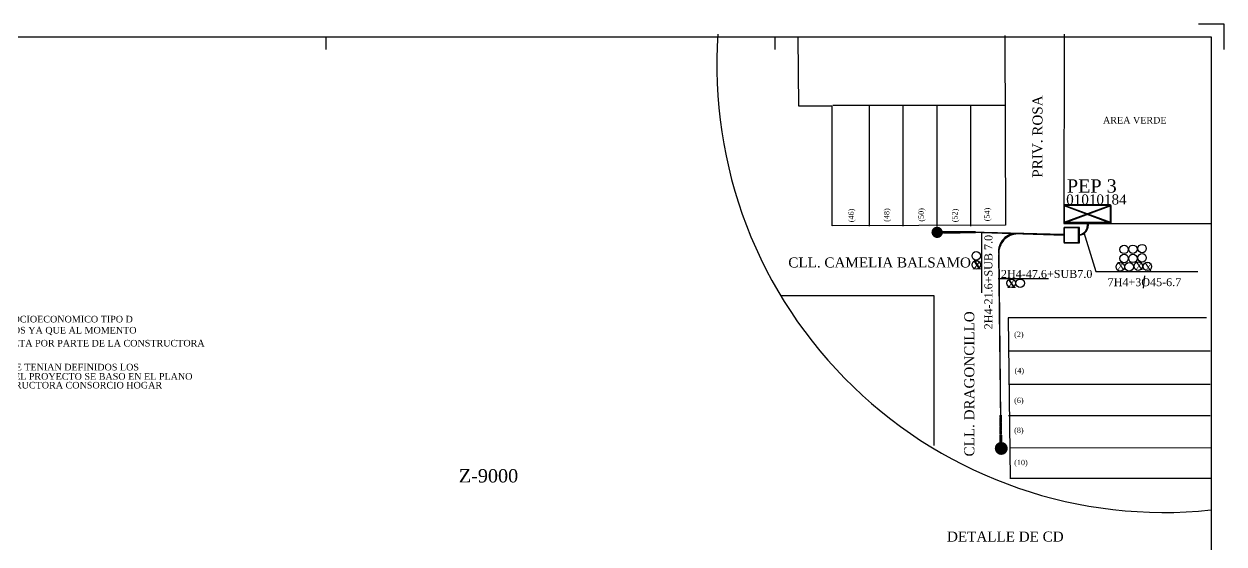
# Model space of a CAD drawing. Header units: millimetres. Extents: x 43 to 6542, y -5230 to -129.
# Drawn here: x 2391 to 6427, y -1879 to -129 of the extents above; entities that cross this region are included whole.
import ezdxf

# ---------------------------------------------------------------- set-up
doc = ezdxf.new("R2010")
doc.units = ezdxf.units.MM
for name, pattern in [('TLSIGC_002', [0.8, 0.5, -0.3]), ('TLSIGC_004', [7, 4, -1, 1, -1]), ('TLSIGC_007', [28, 10, -1, 10, -1, 2, -1, 2, -1])]:
    doc.linetypes.add(name, pattern=pattern)
for name, color, linetype, lineweight in [('CABLE PROYECTADO AEREO SECUNDARIO', 1, 'TLSIGC_002', 80), ('CABLE PROYECTADO MURAL SECUNDARIO', 1, 'TLSIGC_004', 80), ('CAJA DE DISTRIBUCION EXISTENTE', 92, 'Continuous', 30), ('CANALIZACION P.V.C ENCOFRADA EXISTENTE', 132, 'Continuous', 30), ('DATOS DE CARATULA', 160, 'Continuous', 5), ('DISTRITO', 42, 'TLSIGC_007', 60), ('MARCOS CONSTRUCCION', 250, 'Continuous', 30), ('NUMEROS OFICIALES', 92, 'Continuous', 5), ('PLANO DE DETALLES', 253, 'Continuous', 30), ('POSTES PROYECTADOS  SECUNDARIO', 1, 'Continuous', 60), ('POZOS TRADICIONALES EXISTENTES', 132, 'Continuous', 30)]:
    doc.layers.add(name, color=color, linetype=linetype, lineweight=lineweight)
doc.styles.get("Standard").update_dxf_attribs({"font": 'times.ttf'})

msp = doc.modelspace()

# ---------------------------------------------------------------- hatches: boundary and pattern name
at = {"layer": 'POSTES PROYECTADOS  SECUNDARIO'}
h = msp.add_hatch(color=256, dxfattribs=at)
edge = h.paths.add_edge_path()
edge.add_arc((5462, -830.1), 18.8, 0, 360)
h = msp.add_hatch(color=256, dxfattribs=at)
edge = h.paths.add_edge_path()
edge.add_arc((5462.6, -830.7), 19, 0, 360)
h = msp.add_hatch(color=256, dxfattribs=at)
edge = h.paths.add_edge_path()
edge.add_arc((5678.1, -1557.6), 21.9, 0, 360)
h = msp.add_hatch(color=256, dxfattribs=at)
edge = h.paths.add_edge_path()
edge.add_arc((5677.2, -1556.7), 20.9, 0, 360)

# ---------------------------------------------------------------- linework, layer by layer
at = {"layer": 'CABLE PROYECTADO MURAL SECUNDARIO'}
for p, q in [((5478.1, -829.9), (5576.4, -829.9)), ((5478.2, -831.4), (5591.6, -829.7)), ((5675.8, -1544.2), (5675.8, -1445.4)), ((5677.5, -1537.7), (5676.3, -1445.6))]:
    msp.add_line(p, q, dxfattribs=at)
at = {"layer": 'CAJA DE DISTRIBUCION EXISTENTE'}
for p, q in [((5888.9, -799.8), (6047.3, -740.5)), ((5888.9, -740.5), (6047, -799.8)), ((5890.1, -796.7), (6045.2, -738.6)), ((5890.1, -738.6), (6045, -796.7))]:
    msp.add_line(p, q, dxfattribs=at)
for points in [[(5888.7, -799.8), (6047.3, -799.8), (6047.3, -740.2), (5888.4, -740.2), (5888.7, -799.8)], [(5889.8, -796.7), (6045.2, -796.7), (6045.2, -738.4), (5889.6, -738.4), (5889.8, -796.7)]]:
    msp.add_lwpolyline(points, dxfattribs=at)
at = {"layer": 'CANALIZACION P.V.C ENCOFRADA EXISTENTE'}
for p, q in [((5576.4, -829.9), (5889.8, -839.9)), ((5886.7, -838.1), (5577.1, -829.6)), ((5676.3, -1467.9), (5670.2, -905.5)), ((5677.1, -1456), (5670.8, -899.1))]:
    msp.add_line(p, q, dxfattribs=at)
for centre, radius, start, end in [((5937.2, -806.4), 33.8, 273, 14), ((5936.3, -806.8), 31.7, 279, 11), ((5729.8, -895.2), 61.4, 87, 186), ((5734.8, -900.9), 65.3, 97, 188)]:
    msp.add_arc(centre, radius, start, end, dxfattribs=at)
at = {"layer": 'MARCOS CONSTRUCCION'}
for p, q in [((3407.7, -215.7), (3407.7, -172.5)), ((4917.5, -215.7), (4917.5, -172.5))]:
    msp.add_line(p, q, dxfattribs=at)
for points in [[(6340.9, -129.4), (6427.2, -129.4), (6427.2, -215.7)], [(172.5, -2545), (172.5, -172.5), (6384.1, -172.5), (6384.1, -4917.5), (86.3, -4917.5), (86.3, -2545), (258.8, -2545), (258.8, -4917.5), (258.8, -4788.1), (1898, -4788.1), (1898, -4917.5)]]:
    msp.add_lwpolyline(points, dxfattribs=at)
at = {"layer": 'PLANO DE DETALLES'}
for p, q in [((5111.3, -402.2), (5691.3, -402.2)), ((5233.7, -402), (5233.7, -809.2)), ((5347.2, -402.1), (5347.2, -809.3)), ((5461, -402), (5461, -809.2)), ((5574.8, -402), (5574.8, -809.2)), ((5611.2, -830.9), (5611.2, -1033.7)), ((5955.6, -830.6), (5996.1, -961.9)), ((5996, -962), (6338.8, -962)), ((5668.1, -985.7), (5837.2, -985.7)), ((6159.8, -977.3), (6154.8, -1018.2)), ((5702.8, -1229.3), (6380.4, -1229.3)), ((5702.8, -1341.4), (6380.4, -1341.4)), ((5702.7, -1446.3), (6380.2, -1446.3)), ((5708.5, -1555.9), (6384.6, -1554.6)), ((5707, -1658.2), (6384.6, -1658.2))]:
    msp.add_line(p, q, dxfattribs=at)
for points in [[(5689.9, -168.4), (5692.3, -806), (5108.9, -809), (5109.5, -405.7), (4997.4, -405.7), (4995, -173.8)], [(5889.1, -163.1), (5889, -801.1), (6384.4, -801.1)], [(4935.2, -1042.5), (5450.9, -1042.6), (5451, -1547.4)], [(6368.5, -1118.6), (5700.7, -1118.6), (5707.6, -1658.8)]]:
    msp.add_lwpolyline(points, dxfattribs=at)
for centre in [(6091, -887.9), (6120.9, -887.4), (6151.5, -885.3), (5594.1, -909.3), (5594.1, -939.6), (6091, -918.6), (6120.9, -918.1), (6151.5, -916), (6078.3, -946.7), (6108.1, -946.3), (6138.8, -944.1), (6169.4, -945.1), (5711.5, -1001.8), (5741.8, -1001.8)]:
    msp.add_circle(centre, 14.3, dxfattribs=at)
msp.add_arc((6226, -268.2), 1504.8, 176, 276, dxfattribs=at)
at = {"layer": 'POZOS TRADICIONALES EXISTENTES'}
for points in [[(5888.4, -864.7), (5937.4, -864.7), (5937.4, -815.6), (5888.4, -815.6), (5888.4, -864.7)], [(5889.4, -865.4), (5941, -865.4), (5941, -813.8), (5889.4, -813.8), (5889.4, -865.4)]]:
    msp.add_lwpolyline(points, dxfattribs=at)

# ---------------------------------------------------------------- texts
at = {"layer": 'CABLE PROYECTADO AEREO SECUNDARIO'}
for p in [(5580.5, -955.1), (6065.6, -957.5), (6127.1, -957.5), (6157.8, -962.7), (5698.6, -1016.3)]:
    msp.add_text('X', height=26.9, dxfattribs=at).set_placement(p)
at = {"layer": 'CABLE PROYECTADO MURAL SECUNDARIO'}
for p in [(5583.6, -954.5), (5696.9, -1017.6)]:
    msp.add_text('X', height=26.9, dxfattribs=at).set_placement(p)
at = {"layer": 'DATOS DE CARATULA'}
for s, height, p in [('PRIV. ROSA', 33.65, (5816.7, -646.4)), ('CLL. DRAGONCILLO', 33.646, (5587.4, -1584.6))]:
    msp.add_text(s, height=height, rotation=90, dxfattribs=at).set_placement(p)
for s, height, p in [('AREA VERDE', 22.43, (6020.3, -464.4)), ('PEP 3', 44.86, (5898.8, -696.8)), ('01010184', 33.65, (5896.5, -736.7)), ('CLL. CAMELIA BALSAMO', 33.646, (4961.8, -948.7)), ('NOTAS:  TODAS LAS VIVIENDAS SON DE NIVEL  SOCIOECONOMICO TIPO D', 22.431, (1559.1, -1133.7)), ('.- TODOS LOS NUMEROS DE LOTE SON INVENTADOS YA QUE AL MOMENTO', 22.431, (1557.5, -1171)), ('NO SE CONTABA CON LA INFORMACION COMPLETA POR PARTE DE LA CONSTRUCTORA', 22.431, (1578.4, -1214.7)), ('.- AL MOMENTO DE REALIZAR EL PROYECTO NO SE TENIAN DEFINIDOS LOS', 22.431, (1554.4, -1295.1)), ('NUMEROS OFICIALES NI LAS CORRIDAS DE CFE EL PROYECTO SE BASO EN EL PLANO ', 22.431, (1580.7, -1326.4)), ('PROPORCIONADO POR LA INMOBILIARIA CONSTRUCTORA CONSORCIO HOGAR', 22.431, (1577.4, -1356)), ('DETALLE DE CD', 33.646, (5495.5, -1871))]:
    msp.add_text(s, height=height, dxfattribs=at).set_placement(p)
at = {"layer": 'DISTRITO'}
msp.add_text('Z-9000', height=44.86, dxfattribs=at).set_placement((3853.7, -1672.1))
at = {"layer": 'NUMEROS OFICIALES'}
for s, p in [('(46)', (5182, -796.5)), ('(48)', (5301.4, -795.2)), ('(50)', (5417.6, -794.5)), ('(52)', (5531, -796.5)), ('(54)', (5639.2, -793.2))]:
    msp.add_text(s, height=17.94, rotation=90, dxfattribs=at).set_placement(p)
for s, p in [('(2)', (5721.3, -1182.9)), ('(4)', (5722.8, -1304.5)), ('(6)', (5721.3, -1404.9)), ('(8)', (5721.3, -1505.4)), ('(10)', (5721.3, -1613.9))]:
    msp.add_text(s, height=17.94, dxfattribs=at).set_placement(p)
at = {"layer": 'PLANO DE DETALLES'}
msp.add_text('2H4-21.6+SUB 7.0', height=26.917, rotation=90, dxfattribs=at).set_placement((5648.3, -1156.8))
for s, p in [('2H4-47.6+SUB7.0', (5677, -983.9)), ('7H4+3O45-6.7', (6035.8, -1011.6))]:
    msp.add_text(s, height=26.917, dxfattribs=at).set_placement(p)

doc.saveas('drawing.dxf')
